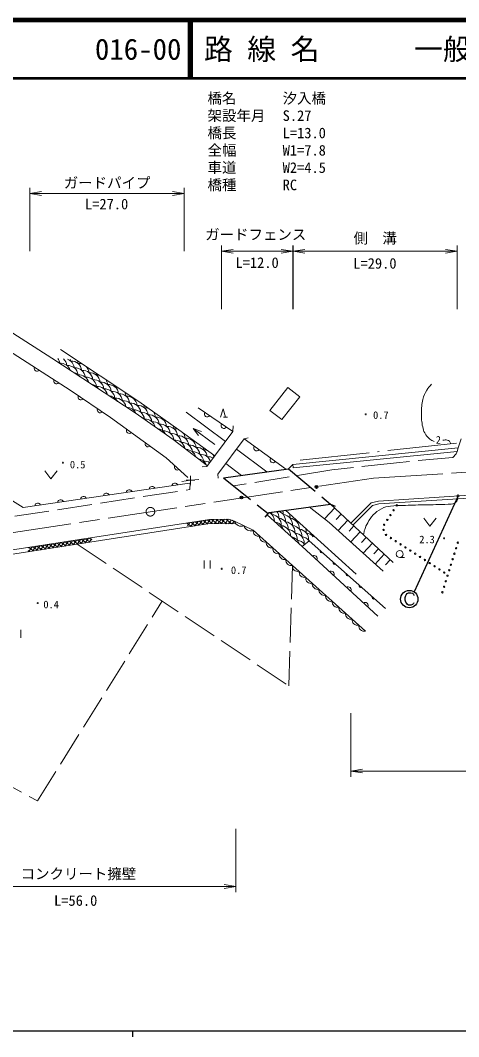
# Model space of a CAD drawing. Units: millimetres, scale not verified. Extents: x 40000 to 680000, y 20000 to 380000.
# Drawn here: x 148613 to 224452, y 204000 to 380000 of the extents above; entities that cross this region are included whole.
import ezdxf
from ezdxf.enums import TextEntityAlignment as Align

# ---------------------------------------------------------------- set-up
doc = ezdxf.new("R2010")
doc.units = ezdxf.units.MM
doc.header["$LTSCALE"] = 1000
doc.header["$PDMODE"] = 32
doc.header["$PDSIZE"] = 500
for name, pattern in [('CHAIN', [18.5, 12, -1.5, 3.5, -1.5]), ('DASHED', [7.5, 6, -1.5]), ('LONG_DASHED_DOTTED', [15.25, 12, -1.5, 0.25, -1.5])]:
    doc.linetypes.add(name, pattern=pattern)
for name, color, linetype, lineweight in [('M-BMK', 2, 'CHAIN', 13), ('M-STR-HTXT', 7, 'Continuous', 13), ('M-STR-STR1', 1, 'Continuous', 25), ('M-STR-STRC', 7, 'Continuous', 25), ('M-TTL', 2, 'Continuous', 140), ('M-TTL-BAND', 7, 'Continuous', 25), ('M-TTL-LINE', 7, 'Continuous', 50), ('M-WORK', 1, 'Continuous', 13)]:
    doc.layers.add(name, color=color, linetype=linetype, lineweight=lineweight)
doc.layers.add('M-OTRS', color=6, linetype='Continuous')
doc.layers.add('M-TTL-TXT', color=7, linetype='Continuous')
doc.styles.add('ＭＳ ゴシック', font='')
doc.styles.get('ＭＳ ゴシック').set_extended_font_data('MS Gothic')

# ---------------------------------------------------------------- blocks, each defined once
blk = doc.blocks.new('plus')
at = {"color": 0, "linetype": 'Continuous', "lineweight": -2}
for p, q in [((-1.25, 0), (1.25, 0)), ((0, -1.25), (0, 1.25))]:
    blk.add_line(p, q, dxfattribs=at)
blk = doc.blocks.new('open_arrow')
at = {"color": 0, "linetype": 'Continuous', "lineweight": -2}
blk.add_lwpolyline([(7.5, 1.25), (0, 0), (7.5, -1.25)], dxfattribs=at)

msp = doc.modelspace()

# ---------------------------------------------------------------- hatches: boundary and pattern name
at = {"layer": 'M-WORK'}
h = msp.add_hatch(dxfattribs=at)
h.set_pattern_fill('USER', color=256, style=0, pattern_type=2)
h.set_pattern_definition([(53.7375, (178440, 292826), (-403.158, 295.743), []), (143.7375, (178440, 292826), (-295.743, -403.158), [])])
h.paths.add_polyline_path([(177428, 292933), (181349, 293536), (184679, 293606), (185694, 293267), (185901, 292814), (181413, 292861), (177597, 292267)])
h = msp.add_hatch(dxfattribs=at)
h.set_pattern_fill('USER', color=256, style=0, pattern_type=2)
h.set_pattern_definition([(53.7375, (152499, 288809), (-403.158, 295.743), []), (143.7375, (152499, 288809), (-295.743, -403.158), [])])
h.paths.add_polyline_path([(149880, 288699), (160910, 290394), (161070, 289694), (149989, 287969)])

# ---------------------------------------------------------------- linework, layer by layer
at = {"layer": 'M-BMK'}
msp.add_lwpolyline([(72342, 279950), (209720, 300745), (262341, 303988)], dxfattribs=at)
msp.add_circle((171119, 294902), 750, dxfattribs=at)
at = {"layer": 'M-OTRS'}
for p in [(199859, 299199), (186876, 297359)]:
    msp.add_point(p, dxfattribs=at)
at = {"layer": 'M-STR-HTXT'}
for p, q in [((150260, 340000), (150260, 351000)), ((176955, 340000), (176955, 351000)), ((150260, 350000), (176955, 350000)), ((183447, 330000), (183447, 341000)), ((183447, 340000), (195753, 340000)), ((195753, 330000), (195753, 341000)), ((195813, 330000), (195813, 341000)), ((195813, 340000), (224201, 340000)), ((224201, 330000), (224201, 341000)), ((205812, 260000), (205812, 249000)), ((205812, 250000), (271852, 250000)), ((185901, 240000), (185901, 229000)), ((130535, 230000), (185901, 230000))]:
    msp.add_line(p, q, dxfattribs=at)
at = {"layer": 'M-STR-STR1'}
msp.add_line((183750, 300775), (194993, 302307), dxfattribs=at)
at = {"layer": 'M-STR-STR1', "linetype": 'DASHED'}
for p, q in [((194993, 302307), (202279, 296240)), ((183750, 300775), (191496, 294581))]:
    msp.add_line(p, q, dxfattribs=at)
at = {"layer": 'M-STR-STR1'}
msp.add_lwpolyline([(190990, 293957), (191662, 294786), (202279, 296240), (203077, 295865)], dxfattribs=at)
at = {"layer": 'M-STR-STRC'}
for p, q in [((224355, 297651), (216726, 281036)), ((215221, 280061), (215299, 280388)), ((215221, 279565), (215221, 280061)), ((215299, 280388), (215380, 280489)), ((215380, 280489), (215552, 280722)), ((215552, 280722), (215785, 280880)), ((215785, 280880), (216203, 280884)), ((216203, 280884), (216446, 280806)), ((216446, 280806), (216611, 280641)), ((216611, 280641), (216699, 280388)), ((215292, 279248), (215221, 279565)), ((215461, 278995), (215292, 279248)), ((215619, 278833), (215461, 278995)), ((215795, 278748), (215619, 278833)), ((216206, 278748), (215795, 278748)), ((216449, 278826), (216206, 278748)), ((216614, 278998), (216449, 278826)), ((216689, 279150), (216614, 278998))]:
    msp.add_line(p, q, dxfattribs=at)
msp.add_circle((215915, 279774), 1500, dxfattribs=at)
msp.add_circle((215915, 279774), 1500, dxfattribs=at)
at = {"layer": 'M-TTL'}
msp.add_line((680000, 380000), (40000, 380000), dxfattribs=at)
at = {"layer": 'M-TTL-BAND'}
for p, q in [((40000, 205000), (579000, 205000)), ((168000, 205000), (168000, 204000))]:
    msp.add_line(p, q, dxfattribs=at)
at = {"layer": 'M-TTL-LINE'}
for p, q in [((177750, 380000), (177750, 370000)), ((178250, 380000), (178250, 370000)), ((40000, 370000), (680000, 370000))]:
    msp.add_line(p, q, dxfattribs=at)
at = {"layer": 'M-WORK'}
for p, q in [((191808, 312447), (194878, 316418)), ((194878, 316418), (196944, 314821)), ((196944, 314821), (193874, 310850)), ((177290, 312153), (184111, 307050)), ((179401, 312869), (185392, 308777)), ((183264, 311299), (183684, 312699)), ((183684, 312699), (184104, 311299)), ((193874, 310850), (191808, 312447)), ((184454, 311299), (183754, 311299)), ((178514, 309344), (182291, 306529)), ((178514, 309344), (179448, 308087)), ((178514, 309344), (179986, 308808)), ((187330, 307537), (194482, 302312)), ((185991, 305720), (191234, 301795)), ((195753, 303098), (224362, 305965)), ((195813, 302501), (224201, 305346)), ((184184, 303269), (186853, 301198)), ((194993, 302307), (195753, 303098)), ((152864, 301999), (153914, 300599)), ((153914, 300599), (154964, 301999)), ((178044, 300350), (176560, 300157)), ((178044, 300350), (179484, 300470)), ((202279, 296240), (213095, 286121)), ((191309, 294351), (197385, 288870)), ((194507, 295176), (206744, 284073)), ((203010, 295557), (201249, 293675)), ((204139, 294501), (203258, 293560)), ((205268, 293444), (203592, 291653)), ((206343, 292439), (205505, 291543)), ((218438, 293777), (219488, 292377)), ((219488, 292377), (220538, 293777)), ((207417, 291433), (205774, 289677)), ((208471, 290447), (207649, 289569)), ((197385, 288870), (198605, 289867)), ((210473, 276803), (197385, 288870)), ((198605, 289867), (211810, 278139)), ((209525, 289462), (207914, 287740)), ((210558, 288495), (209752, 287634)), ((211591, 287528), (210011, 285840)), ((214265, 286971), (215065, 286971)), ((180411, 286484), (180411, 285084)), ((181461, 285084), (181461, 286484)), ((212604, 286580), (211814, 285736)), ((148690, 273052), (148690, 274452))]:
    msp.add_line(p, q, dxfattribs=at)
at = {"layer": 'M-WORK', "linetype": 'LONG_DASHED_DOTTED'}
msp.add_line((197014, 303843), (224386, 306798), dxfattribs=at)
at = {"layer": 'M-WORK'}
for points in [[(147302, 325816), (154088, 321484), (168465, 312017), (175079, 307396), (180990, 302841)], [(145728, 323362), (157224, 315927), (164190, 311213), (173865, 304247), (177567, 300854)], [(155534, 323009), (169122, 313983), (176041, 309081), (182273, 304571)], [(180065, 302700), (180909, 302731), (185392, 308777), (185423, 309789)], [(188060, 307672), (187330, 307537), (182812, 301408), (182843, 300735)], [(224201, 305346), (224362, 305965), (224884, 307502)], [(177895, 299838), (149082, 295643), (133250, 305494)], [(195813, 302501), (195812, 302578), (195753, 303098)], [(205812, 292936), (209320, 296462), (210560, 296754), (231603, 298122), (265559, 300708), (271790, 301005)], [(206166, 292583), (209573, 296008), (210634, 296257), (231638, 297623), (265587, 299930), (271852, 300379)], [(198605, 295737), (202048, 293052), (211371, 284608)], [(130384, 285703), (181349, 293536), (184679, 293606), (185694, 293267)], [(130535, 284940), (181413, 292861), (185901, 292814)], [(185694, 293267), (188886, 291694), (195688, 285620), (208307, 274233)]]:
    msp.add_lwpolyline(points, dxfattribs=at)
at = {"layer": 'M-WORK', "linetype": 'DASHED'}
for points in [[(224201, 305346), (224030, 304917), (223425, 304312), (213689, 303397), (202501, 302154), (185498, 299377)], [(147632, 294122), (177919, 298739), (177989, 299852)], [(158457, 289287), (195041, 264771), (195688, 285620)], [(136931, 252685), (151591, 244852), (173122, 279383)]]:
    msp.add_lwpolyline(points, dxfattribs=at)
at = {"layer": 'M-WORK'}
for centre, radius in [((213735, 296005), 125), ((212648, 294326), 125), ((213191, 295165), 125), ((211561, 292647), 125), ((212105, 293486), 125), ((211457, 291750), 125), ((211889, 290893), 125), ((212728, 290350), 125), ((213568, 289806), 125), ((214407, 289263), 125), ((215247, 288720), 125), ((224007, 288590), 125), ((224304, 289545), 125), ((214265, 287571), 600), ((216086, 288176), 125), ((216926, 287633), 125), ((217765, 287090), 125), ((223710, 287635), 125), ((218605, 286546), 125), ((219444, 286003), 125), ((220284, 285459), 125), ((223116, 285726), 125), ((223413, 286681), 125), ((221123, 284916), 125), ((221963, 284373), 125), ((222521, 283816), 125), ((222819, 284771), 125), ((221927, 281906), 125), ((222224, 282861), 125), ((221630, 280952), 125)]:
    msp.add_circle(centre, radius, dxfattribs=at)
for centre, radius, start, end in [((154236, 319261), 1812, 45.11709, 68.1523), ((153599, 320447), 1812, 6.39718, 32.46781), ((155515, 318840), 1812, 18.40447, 93.60282), ((154878, 320027), 1812, 6.39718, 47.34573), ((156157, 319606), 1812, 6.39718, 71.01232), ((155521, 320793), 1812, 6.39718, 15.86142), ((157436, 319186), 1812, 6.39718, 93.60282), ((156800, 320372), 1812, 6.39718, 22.02254), ((158715, 318765), 1812, 68.12338, 93.60282), ((151537, 319739), 512, 159.78887, 314.42811), ((156794, 318420), 1812, 6.39718, 93.60282), ((157430, 317233), 1812, 37.52513, 75.74426), ((158072, 317999), 1812, 6.39718, 93.60282), ((158709, 316813), 1812, 15.27373, 93.60282), ((159351, 317579), 1812, 6.39718, 93.60282), ((158715, 318765), 1812, 6.39718, 44.68689), ((160630, 317158), 1812, 6.39718, 93.60282), ((159994, 318345), 1812, 6.39718, 17.84502), ((154896, 317567), 512, 159.78887, 314.42811), ((159988, 316392), 1812, 6.39718, 93.60282), ((160624, 315206), 1812, 32.1297, 81.13969), ((161267, 315972), 1812, 6.39718, 93.60282), ((161909, 316738), 1812, 77.04286, 93.60282), ((162545, 315551), 1812, 6.39718, 93.60282), ((161909, 316738), 1812, 6.39718, 35.76741), ((163824, 315131), 1812, 6.39718, 93.60282), ((161903, 314785), 1812, 12.32646, 93.60282), ((163182, 314365), 1812, 6.39718, 93.60282), ((164461, 313944), 1812, 6.39718, 93.60282), ((163188, 316317), 1812, 6.39718, 14.01947), ((165103, 314710), 1812, 83.2164, 93.60282), ((165740, 313524), 1812, 6.39718, 93.60282), ((165103, 314710), 1812, 6.39718, 29.59387), ((159114, 314784), 512, 158.59151, 313.23074), ((163818, 313178), 1812, 27.67446, 85.59493), ((165097, 312758), 1812, 9.52705, 93.60282), ((166376, 312337), 1812, 6.39718, 93.60282), ((167018, 313103), 1812, 6.39718, 93.60282), ((167655, 311917), 1812, 6.39718, 93.60282), ((166382, 314290), 1812, 6.39718, 10.45575), ((168297, 312683), 1812, 88.28399, 93.60282), ((168934, 311496), 1812, 6.39718, 93.60282), ((168297, 312683), 1812, 6.39718, 22.70473), ((162427, 312543), 512, 158.59151, 313.23074), ((167012, 311151), 1812, 23.3654, 89.49597), ((168291, 310730), 1812, 6.39718, 93.60282), ((169570, 310310), 1812, 6.39718, 93.60282), ((170213, 311076), 1812, 70.76552, 93.60282), ((170849, 309890), 1812, 6.39718, 93.60282), ((170213, 311076), 1812, 6.39718, 38.60127), ((180951, 311810), 500, 145.66771, 325.66771), ((168927, 309544), 1812, 41.60737, 68.51775), ((170206, 309123), 1812, 14.40558, 93.60282), ((171485, 308703), 1812, 6.39718, 93.60282), ((172128, 309469), 1812, 6.39718, 93.60282), ((172764, 308283), 1812, 6.39718, 93.60282), ((171491, 310656), 1812, 6.39718, 12.60553), ((173407, 309049), 1812, 85.93967, 93.60282), ((173407, 309049), 1812, 6.39718, 23.42713), ((183841, 309836), 500, 145.66771, 325.66771), ((167470, 308990), 512, 156.9265, 311.56573), ((172121, 307517), 1812, 26.74583, 83.37929), ((173400, 307096), 1812, 6.54993, 93.60282), ((174043, 307862), 1812, 6.39718, 93.60282), ((174679, 306676), 1812, 6.39718, 93.60282), ((175322, 307442), 1812, 69.33644, 93.60282), ((175958, 306255), 1812, 6.39718, 93.60282), ((175322, 307442), 1812, 6.39718, 39.00261), ((170716, 306653), 512, 156.9265, 311.56573), ((175315, 305489), 1812, 11.3189, 93.43609), ((176594, 305069), 1812, 6.39718, 93.60282), ((177237, 305835), 1812, 6.39718, 93.60282), ((177873, 304648), 1812, 6.39718, 93.60282), ((176601, 307021), 1812, 6.39718, 11.81795), ((178516, 305414), 1812, 87.1192, 93.60282), ((189493, 305957), 500, 143.84574, 323.84574), ((177230, 303882), 1812, 16.59636, 88.15862), ((178509, 303462), 1812, 6.39718, 93.60282), ((179152, 304228), 1812, 6.39718, 93.60282), ((179788, 303041), 1812, 16.67492, 93.60282), ((178516, 305414), 1812, 6.39718, 21.10177), ((180431, 303807), 1812, 74.48176, 93.60282), ((180431, 303807), 1812, 19.01307, 33.73921), ((175792, 302634), 512, 150.17268, 304.81191), ((179145, 302275), 1812, 22.65935, 82.09563), ((180424, 301855), 1812, 57.64405, 93.60282), ((181067, 302621), 1812, 59.55278, 93.60282), ((192319, 303892), 500, 143.84574, 323.84574), ((171421, 298782), 512, 20.96278, 175.60201), ((175379, 299358), 512, 20.96278, 175.60201), ((159546, 297053), 512, 20.96278, 175.60201), ((163505, 297629), 512, 20.96278, 175.60201), ((167463, 298205), 512, 20.96278, 175.60201), ((151630, 295901), 512, 20.96278, 175.60201), ((155588, 296477), 512, 20.96278, 175.60201), ((189572, 293890), 1812, 14.1111, 15.20924), ((190759, 293254), 1812, 358.70129, 58.15179), ((190338, 294533), 1812, 356.39718, 10.05752), ((191945, 292618), 1812, 356.39718, 83.60282), ((191525, 293897), 1812, 356.39718, 36.22215), ((192711, 293260), 1812, 356.39718, 73.65921), ((192291, 294539), 1812, 356.39718, 18.2836), ((193898, 292624), 1812, 356.39718, 83.60282), ((193477, 293903), 1812, 356.39718, 22.15967), ((186841, 293582), 1190, 195.36492, 292.19451), ((188437, 292796), 1190, 195.36492, 292.19451), ((192365, 291339), 1812, 15.46608, 80.43338), ((193132, 291981), 1812, 356.39718, 83.60282), ((193552, 290702), 1812, 359.687, 83.60282), ((194318, 291345), 1812, 356.39718, 83.60282), ((195084, 291988), 1812, 356.39718, 83.60282), ((195505, 290709), 1812, 356.39718, 83.60282), ((194664, 293267), 1812, 356.39718, 3.98069), ((196271, 291352), 1812, 72.48119, 83.60282), ((189801, 291578), 922, 172.71232, 283.75138), ((190935, 290565), 922, 172.71232, 283.75138), ((194738, 290066), 1812, 356.39718, 83.60282), ((195159, 288787), 1812, 16.87338, 79.02607), ((195925, 289430), 1812, 356.39718, 83.60282), ((196691, 290073), 1812, 356.39718, 83.60282), ((197112, 288794), 1812, 37.4675, 83.60282), ((196271, 291352), 1812, 356.39718, 23.0851), ((197878, 289437), 1812, 38.23842, 83.60282), ((197457, 290716), 1812, 356.39718, 4.5521), ((199064, 288801), 1812, 81.26901, 83.60282), ((192068, 289553), 922, 172.71232, 283.75138), ((193202, 288540), 922, 172.71232, 283.75138), ((196345, 288151), 1812, 36.69588, 83.60282), ((197532, 287515), 1812, 79.29195, 83.60282), ((198298, 288158), 1812, 80.2736, 83.60282), ((194335, 287528), 922, 172.71232, 283.75138), ((199442, 286821), 512, 330.003, 124.64223), ((200804, 288081), 325, 161.0116, 295.77187), ((195469, 286515), 922, 172.71232, 283.75138), ((196628, 285508), 946, 173.19116, 282.68162), ((203047, 286089), 325, 161.0116, 295.77187), ((197775, 284472), 946, 173.19116, 282.68162), ((198922, 283437), 946, 173.19116, 282.68162), ((202382, 284109), 512, 330.003, 124.64223), ((205290, 284097), 325, 161.0116, 295.77187), ((200069, 282402), 946, 173.19116, 282.68162), ((205323, 281398), 512, 330.003, 124.64223), ((207533, 282104), 325, 161.0116, 295.77187), ((201216, 281367), 946, 173.19116, 282.68162), ((202363, 280332), 946, 173.19116, 282.68162), ((209777, 280112), 325, 161.0116, 295.77187), ((203510, 279296), 946, 173.19116, 282.68162), ((204658, 278261), 946, 173.19116, 282.68162), ((208264, 278686), 512, 330.003, 124.64223), ((205805, 277226), 946, 173.19116, 282.68162), ((206952, 276191), 946, 173.19116, 282.68162), ((208099, 275156), 946, 173.19116, 282.68162)]:
    msp.add_arc(centre, radius, start, end, dxfattribs=at)
for points, knots in [([(220229, 307069), (219876, 307218), (219743, 307295), (219468, 307497), (219034, 307814), (218873, 308097), (218582, 308549), (218348, 308913), (218319, 309175), (218227, 309597), (218030, 310508), (218011, 311042), (218024, 311974), (218037, 312913), (218012, 313460), (218259, 314366), (218436, 315015), (218586, 315377), (218947, 315945), (219226, 316386), (219364, 316552), (219775, 316993)], [0, 0, 0, 0, 1, 1, 1, 2, 2, 2, 3, 3, 3, 4, 4, 4, 5, 5, 5, 6, 6, 6, 7, 7, 7, 7]), ([(223091, 306659), (223036, 306855), (223008, 306976), (222861, 307106), (222732, 307220), (222625, 307239), (222460, 307288), (222190, 307368), (222048, 307329), (221740, 307288)], [0, 0, 0, 0, 1, 1, 1, 2, 2, 2, 3, 3, 3, 3]), ([(207987, 290900), (208058, 291337), (208088, 291481), (208200, 291841), (208345, 292309), (208466, 292562), (208711, 292987), (209032, 293545), (209198, 293882), (209649, 294342), (210143, 294847), (210471, 295099), (211098, 295426), (211665, 295723), (212039, 295788), (212672, 295885), (213465, 296008), (213923, 295957), (214725, 295989), (216162, 296047), (216968, 296063), (218405, 296104), (220062, 296151), (220994, 296088), (222648, 296208), (223058, 296238), (223303, 296215), (223690, 296354), (223846, 296410), (223919, 296485), (224034, 296604), (224198, 296775), (224224, 296901), (224302, 297146)], [0, 0, 0, 0, 1, 1, 1, 2, 2, 2, 3, 3, 3, 4, 4, 4, 5, 5, 5, 6, 6, 6, 7, 7, 7, 8, 8, 8, 9, 9, 9, 10, 10, 10, 11, 11, 11, 11])]:
    msp.add_open_spline(points, degree=3, knots=knots, dxfattribs=at)

# ---------------------------------------------------------------- block references
at = {"layer": 'M-STR-HTXT', "xscale": 267, "yscale": 267}
for p in [(150260, 350000), (183447, 340000), (195813, 340000), (205812, 250000)]:
    msp.add_blockref('open_arrow', p, dxfattribs=at)
at = {"layer": 'M-STR-HTXT', "xscale": 267, "yscale": 267, "rotation": 180}
for p in [(176955, 350000), (195753, 340000), (224201, 340000), (185901, 230000)]:
    msp.add_blockref('open_arrow', p, dxfattribs=at)
at = {"layer": 'M-STR-STRC', "xscale": 200, "yscale": 200}
msp.add_blockref('plus', (224355, 297651), dxfattribs=at)
at = {"layer": 'M-WORK'}
for p, xscale, yscale in [((208363, 311771), 120, 120), ((155987, 303381), 120, 120), ((178044, 300350), 600, 600), ((221926, 290319), 120, 120), ((183455, 285016), 120, 120), ((151633, 279079), 120, 120)]:
    msp.add_blockref('plus', p, dxfattribs=dict(at, xscale=xscale, yscale=yscale))

# ---------------------------------------------------------------- texts
at = {"layer": 'M-STR-HTXT', "style": 'ＭＳ ゴシック'}
for s, p in [('橋名', (181000, 366500)), ('汐入橋', (194000, 366500)), ('架設年月', (181000, 363500)), ('S.27', (194000, 363500)), ('橋長', (181000, 360500)), ('L=13.0', (194000, 360500)), ('全幅', (181000, 357500)), ('W1=7.8', (194000, 357500)), ('車道', (181000, 354500)), ('W2=4.5', (194000, 354500)), ('橋種', (181000, 351500)), ('RC', (194000, 351500))]:
    msp.add_text(s, height=1833, dxfattribs=at).set_placement(p, align=Align.MIDDLE_LEFT)
for s, p in [('ガードパイプ', (163623, 351868)), ('ガードフェンス', (189346, 342910)), ('側\u3000溝', (210006, 342281)), ('コンクリート擁壁', (158665, 232209))]:
    msp.add_text(s, height=1833, dxfattribs=at).set_placement(p, align=Align.MIDDLE_CENTER)
for s, p in [('L=27.0', (163544, 346723)), ('L=12.0', (189583, 336577)), ('L=29.0', (209966, 336449)), ('L=56.0', (158190, 226114))]:
    msp.add_text(s, height=1833, dxfattribs=at).set_placement(p, align=Align.BOTTOM_CENTER)
at = {"layer": 'M-TTL-TXT', "style": 'ＭＳ ゴシック'}
for s, p in [('016-00', (161521, 375000)), ('路 線 名', (180380, 375000)), ('一般県道永田郷室津川棚線', (216734, 375000))]:
    msp.add_text(s, height=3666, dxfattribs=at).set_placement(p, align=Align.MIDDLE_LEFT)
at = {"layer": 'M-WORK', "style": 'ＭＳ ゴシック'}
for s, p in [('0.7', (210988, 311636)), ('2', (220947, 307356)), ('0.5', (158532, 303074)), ('2.3', (218983, 290105)), ('0.7', (186396, 284788)), ('0.4', (153941, 278851))]:
    msp.add_text(s, height=1320, dxfattribs=at).set_placement(p, align=Align.MIDDLE_CENTER)

doc.saveas('drawing.dxf')
